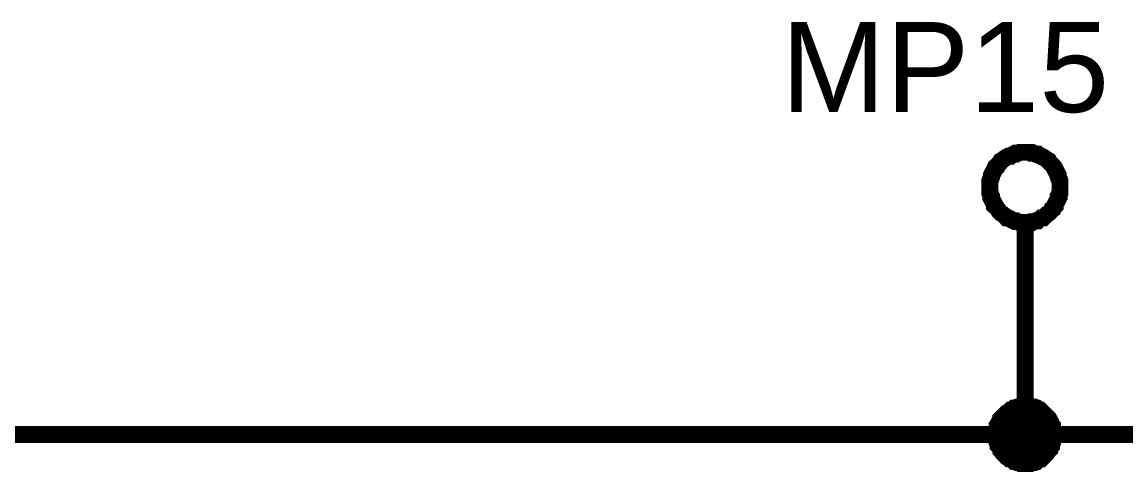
# Model space of a CAD drawing. Header units: millimetres. Extents: x -2024 to 917, y -725 to 13.
# Drawn here: x 406.88 to 426.39, y -156.94 to -149 of the extents above; entities that cross this region are included whole.
import ezdxf

# ---------------------------------------------------------------- set-up
doc = ezdxf.new("R2010")
doc.units = ezdxf.units.MM
doc.layers.add('Sheet', color=255, linetype='Continuous')
doc.styles.get("Standard").update_dxf_attribs({"font": 'arial.ttf'})

msp = doc.modelspace()

# ---------------------------------------------------------------- linework, layer by layer
at = {"layer": 'Sheet'}
for points, const_width in [([(423.979, -151.91), (423.979, -151.876), (423.979, -151.843), (423.979, -151.81), (423.996, -151.777), (423.996, -151.761), (424.013, -151.727), (424.013, -151.694), (424.029, -151.661), (424.046, -151.645), (424.062, -151.612), (424.062, -151.595), (424.079, -151.562), (424.112, -151.545), (424.128, -151.512), (424.145, -151.496), (424.162, -151.479), (424.178, -151.446), (424.211, -151.429), (424.228, -151.413), (424.261, -151.396), (424.277, -151.38), (424.31, -151.363), (424.344, -151.363), (424.36, -151.347), (424.393, -151.33), (424.426, -151.33), (424.443, -151.313), (424.476, -151.313), (424.509, -151.297), (424.542, -151.297), (424.575, -151.297), (424.608, -151.297)], 0.3), ([(424.608, -151.297), (424.575, -151.297), (424.542, -151.297), (424.509, -151.297), (424.476, -151.313), (424.443, -151.313), (424.426, -151.33), (424.393, -151.33), (424.36, -151.347), (424.344, -151.363), (424.31, -151.363), (424.277, -151.38), (424.261, -151.396), (424.228, -151.413), (424.211, -151.429), (424.178, -151.446), (424.162, -151.479), (424.145, -151.496), (424.128, -151.512), (424.112, -151.545), (424.079, -151.562), (424.062, -151.595), (424.062, -151.612), (424.046, -151.645), (424.029, -151.661), (424.013, -151.694), (424.013, -151.727), (423.996, -151.761), (423.996, -151.777), (423.979, -151.81), (423.979, -151.843), (423.979, -151.876), (423.979, -151.91)], 0.3), ([(424.608, -151.297), (424.642, -151.297), (424.675, -151.297), (424.708, -151.297), (424.724, -151.313), (424.757, -151.313), (424.79, -151.33), (424.824, -151.33), (424.84, -151.347), (424.873, -151.363), (424.89, -151.363), (424.923, -151.38), (424.939, -151.396), (424.973, -151.413), (424.989, -151.429), (425.022, -151.446), (425.039, -151.479), (425.055, -151.496), (425.072, -151.512), (425.105, -151.545), (425.121, -151.562), (425.138, -151.595), (425.138, -151.612), (425.155, -151.645), (425.171, -151.661), (425.188, -151.694), (425.188, -151.727), (425.204, -151.761), (425.204, -151.777), (425.221, -151.81), (425.221, -151.843), (425.221, -151.876), (425.221, -151.91)], 0.3), ([(425.221, -151.91), (425.221, -151.876), (425.221, -151.843), (425.221, -151.81), (425.204, -151.777), (425.204, -151.761), (425.188, -151.727), (425.188, -151.694), (425.171, -151.661), (425.155, -151.645), (425.138, -151.612), (425.138, -151.595), (425.121, -151.562), (425.105, -151.545), (425.072, -151.512), (425.055, -151.496), (425.039, -151.479), (425.022, -151.446), (424.989, -151.429), (424.973, -151.413), (424.939, -151.396), (424.923, -151.38), (424.89, -151.363), (424.873, -151.363), (424.84, -151.347), (424.824, -151.33), (424.79, -151.33), (424.757, -151.313), (424.724, -151.313), (424.708, -151.297), (424.675, -151.297), (424.642, -151.297), (424.608, -151.297)], 0.3), ([(424.608, -152.539), (424.575, -152.539), (424.542, -152.539), (424.509, -152.539), (424.476, -152.522), (424.443, -152.522), (424.426, -152.506), (424.393, -152.506), (424.36, -152.489), (424.344, -152.473), (424.31, -152.456), (424.277, -152.456), (424.261, -152.439), (424.228, -152.406), (424.211, -152.39), (424.178, -152.373), (424.162, -152.357), (424.145, -152.34), (424.128, -152.307), (424.112, -152.29), (424.079, -152.257), (424.062, -152.241), (424.062, -152.208), (424.046, -152.175), (424.029, -152.158), (424.013, -152.125), (424.013, -152.092), (423.996, -152.075), (423.996, -152.042), (423.979, -152.009), (423.979, -151.976), (423.979, -151.943), (423.979, -151.91)], 0.3), ([(423.979, -151.91), (423.979, -151.91)], 0.3), ([(423.979, -151.91), (423.979, -151.943), (423.979, -151.976), (423.979, -152.009), (423.996, -152.042), (423.996, -152.075), (424.013, -152.092), (424.013, -152.125), (424.029, -152.158), (424.046, -152.175), (424.062, -152.208), (424.062, -152.241), (424.079, -152.257), (424.112, -152.29), (424.128, -152.307), (424.145, -152.34), (424.162, -152.357), (424.178, -152.373), (424.211, -152.39), (424.228, -152.406), (424.261, -152.439), (424.277, -152.456), (424.31, -152.456), (424.344, -152.473), (424.36, -152.489), (424.393, -152.506), (424.426, -152.506), (424.443, -152.522), (424.476, -152.522), (424.509, -152.539), (424.542, -152.539), (424.575, -152.539), (424.608, -152.539)], 0.3), ([(425.221, -151.91), (425.221, -151.943), (425.221, -151.976), (425.221, -152.009), (425.204, -152.042), (425.204, -152.075), (425.188, -152.092), (425.188, -152.125), (425.171, -152.158), (425.155, -152.175), (425.138, -152.208), (425.138, -152.241), (425.121, -152.257), (425.105, -152.29), (425.072, -152.307), (425.055, -152.34), (425.039, -152.357), (425.022, -152.373), (424.989, -152.39), (424.973, -152.406), (424.939, -152.439), (424.923, -152.456), (424.89, -152.456), (424.873, -152.473), (424.84, -152.489), (424.824, -152.506), (424.79, -152.506), (424.757, -152.522), (424.724, -152.522), (424.708, -152.539), (424.675, -152.539), (424.642, -152.539), (424.608, -152.539)], 0.3), ([(424.608, -152.539), (424.642, -152.539), (424.675, -152.539), (424.708, -152.539), (424.724, -152.522), (424.757, -152.522), (424.79, -152.506), (424.824, -152.506), (424.84, -152.489), (424.873, -152.473), (424.89, -152.456), (424.923, -152.456), (424.939, -152.439), (424.973, -152.406), (424.989, -152.39), (425.022, -152.373), (425.039, -152.357), (425.055, -152.34), (425.072, -152.307), (425.105, -152.29), (425.121, -152.257), (425.138, -152.241), (425.138, -152.208), (425.155, -152.175), (425.171, -152.158), (425.188, -152.125), (425.188, -152.092), (425.204, -152.075), (425.204, -152.042), (425.221, -152.009), (425.221, -151.976), (425.221, -151.943), (425.221, -151.91)], 0.3), ([(425.221, -151.91), (425.221, -151.91), (425.221, -151.91), (425.221, -151.91), (425.221, -151.91), (425.221, -151.91), (425.221, -151.91), (425.221, -151.91), (425.221, -151.91), (425.221, -151.91), (425.221, -151.91), (425.221, -151.91), (425.221, -151.91), (425.221, -151.91), (425.221, -151.91), (425.221, -151.91), (425.221, -151.91), (425.221, -151.91), (425.221, -151.91), (425.221, -151.91), (425.221, -151.91), (425.221, -151.91), (425.221, -151.91), (425.221, -151.91), (425.221, -151.91), (425.221, -151.91), (425.221, -151.91), (425.221, -151.91), (425.221, -151.91), (425.221, -151.91), (425.221, -151.91), (425.221, -151.91), (425.221, -151.91)], 0.3), ([(425.221, -151.91), (425.221, -151.91)], 0.3), ([(424.608, -152.539), (424.608, -153.797)], 0.3), ([(424.608, -156.281), (424.608, -153.797)], 0.3), ([(424.095, -156.281), (424.095, -156.265), (424.095, -156.231), (424.095, -156.215), (424.112, -156.182), (424.112, -156.165), (424.112, -156.132), (424.128, -156.116), (424.128, -156.099), (424.145, -156.066), (424.162, -156.049), (424.178, -156.033), (424.178, -156), (424.195, -155.983), (424.211, -155.967), (424.228, -155.95), (424.244, -155.933), (424.261, -155.917), (424.277, -155.9), (424.31, -155.884), (424.327, -155.867), (424.344, -155.851), (424.36, -155.851), (424.393, -155.834), (424.41, -155.817), (424.426, -155.817), (424.459, -155.801), (424.476, -155.801), (424.509, -155.801), (424.526, -155.784), (424.559, -155.784), (424.575, -155.784), (424.608, -155.784)], 0.3), ([(424.095, -156.281), (424.095, -156.265), (424.095, -156.231), (424.095, -156.215), (424.112, -156.182), (424.112, -156.165), (424.112, -156.132), (424.128, -156.116), (424.128, -156.099), (424.145, -156.066), (424.162, -156.049), (424.178, -156.033), (424.178, -156), (424.195, -155.983), (424.211, -155.967), (424.228, -155.95), (424.244, -155.933), (424.261, -155.917), (424.277, -155.9), (424.31, -155.884), (424.327, -155.867), (424.344, -155.851), (424.36, -155.851), (424.393, -155.834), (424.41, -155.817), (424.426, -155.817), (424.459, -155.801), (424.476, -155.801), (424.509, -155.801), (424.526, -155.784), (424.559, -155.784), (424.575, -155.784), (424.608, -155.784)], 0.3), ([(424.095, -156.281), (424.095, -156.265), (424.095, -156.231), (424.095, -156.215), (424.112, -156.182), (424.112, -156.165), (424.112, -156.132), (424.128, -156.116), (424.128, -156.099), (424.145, -156.066), (424.162, -156.049), (424.178, -156.033), (424.178, -156), (424.195, -155.983), (424.211, -155.967), (424.228, -155.95), (424.244, -155.933), (424.261, -155.917), (424.277, -155.9), (424.31, -155.884), (424.327, -155.867), (424.344, -155.851), (424.36, -155.851), (424.393, -155.834), (424.41, -155.817), (424.426, -155.817), (424.459, -155.801), (424.476, -155.801), (424.509, -155.801), (424.526, -155.784), (424.559, -155.784), (424.575, -155.784), (424.608, -155.784)], 0.3), ([(424.095, -156.281), (424.095, -156.265), (424.095, -156.231), (424.095, -156.215), (424.112, -156.182), (424.112, -156.165), (424.112, -156.132), (424.128, -156.116), (424.128, -156.099), (424.145, -156.066), (424.162, -156.049), (424.178, -156.033), (424.178, -156), (424.195, -155.983), (424.211, -155.967), (424.228, -155.95), (424.244, -155.933), (424.261, -155.917), (424.277, -155.9), (424.31, -155.884), (424.327, -155.867), (424.344, -155.851), (424.36, -155.851), (424.393, -155.834), (424.41, -155.817), (424.426, -155.817), (424.459, -155.801), (424.476, -155.801), (424.509, -155.801), (424.526, -155.784), (424.559, -155.784), (424.575, -155.784), (424.608, -155.784)], 0.3), ([(424.095, -156.281), (424.095, -156.265), (424.095, -156.231), (424.095, -156.215), (424.112, -156.182), (424.112, -156.165), (424.112, -156.132), (424.128, -156.116), (424.128, -156.099), (424.145, -156.066), (424.162, -156.049), (424.178, -156.033), (424.178, -156), (424.195, -155.983), (424.211, -155.967), (424.228, -155.95), (424.244, -155.933), (424.261, -155.917), (424.277, -155.9), (424.31, -155.884), (424.327, -155.867), (424.344, -155.851), (424.36, -155.851), (424.393, -155.834), (424.41, -155.817), (424.426, -155.817), (424.459, -155.801), (424.476, -155.801), (424.509, -155.801), (424.526, -155.784), (424.559, -155.784), (424.575, -155.784), (424.608, -155.784)], 0.0991), ([(424.095, -156.281), (424.095, -156.265), (424.095, -156.231), (424.095, -156.215), (424.112, -156.182), (424.112, -156.165), (424.112, -156.132), (424.128, -156.116), (424.128, -156.099), (424.145, -156.066), (424.162, -156.049), (424.178, -156.033), (424.178, -156), (424.195, -155.983), (424.211, -155.967), (424.228, -155.95), (424.244, -155.933), (424.261, -155.917), (424.277, -155.9), (424.31, -155.884), (424.327, -155.867), (424.344, -155.851), (424.36, -155.851), (424.393, -155.834), (424.41, -155.817), (424.426, -155.817), (424.459, -155.801), (424.476, -155.801), (424.509, -155.801), (424.526, -155.784), (424.559, -155.784), (424.575, -155.784), (424.608, -155.784)], 0.0991), ([(424.095, -156.281), (424.095, -156.265), (424.095, -156.231), (424.095, -156.215), (424.112, -156.182), (424.112, -156.165), (424.112, -156.132), (424.128, -156.116), (424.128, -156.099), (424.145, -156.066), (424.162, -156.049), (424.178, -156.033), (424.178, -156), (424.195, -155.983), (424.211, -155.967), (424.228, -155.95), (424.244, -155.933), (424.261, -155.917), (424.277, -155.9), (424.31, -155.884), (424.327, -155.867), (424.344, -155.851), (424.36, -155.851), (424.393, -155.834), (424.41, -155.817), (424.426, -155.817), (424.459, -155.801), (424.476, -155.801), (424.509, -155.801), (424.526, -155.784), (424.559, -155.784), (424.575, -155.784), (424.608, -155.784)], 0.0991), ([(424.095, -156.281), (424.095, -156.265), (424.095, -156.231), (424.095, -156.215), (424.112, -156.182), (424.112, -156.165), (424.112, -156.132), (424.128, -156.116), (424.128, -156.099), (424.145, -156.066), (424.162, -156.049), (424.178, -156.033), (424.178, -156), (424.195, -155.983), (424.211, -155.967), (424.228, -155.95), (424.244, -155.933), (424.261, -155.917), (424.277, -155.9), (424.31, -155.884), (424.327, -155.867), (424.344, -155.851), (424.36, -155.851), (424.393, -155.834), (424.41, -155.817), (424.426, -155.817), (424.459, -155.801), (424.476, -155.801), (424.509, -155.801), (424.526, -155.784), (424.559, -155.784), (424.575, -155.784), (424.608, -155.784)], 0.0991), ([(424.608, -155.784), (424.608, -155.784)], 0.3), ([(424.608, -155.784), (424.642, -155.784), (424.658, -155.784), (424.691, -155.784), (424.708, -155.801), (424.741, -155.801), (424.757, -155.801), (424.774, -155.817), (424.807, -155.817), (424.824, -155.834), (424.84, -155.851), (424.873, -155.851), (424.89, -155.867), (424.906, -155.884), (424.923, -155.9), (424.939, -155.917), (424.956, -155.933), (424.973, -155.95), (424.989, -155.967), (425.006, -155.983), (425.022, -156), (425.039, -156.033), (425.039, -156.049), (425.055, -156.066), (425.072, -156.099), (425.072, -156.116), (425.088, -156.132), (425.088, -156.165), (425.088, -156.182), (425.105, -156.215), (425.105, -156.231), (425.105, -156.265), (425.105, -156.281)], 0.3), ([(424.608, -155.784), (424.608, -155.784)], 0.3), ([(424.608, -155.784), (424.642, -155.784), (424.658, -155.784), (424.691, -155.784), (424.708, -155.801), (424.741, -155.801), (424.757, -155.801), (424.774, -155.817), (424.807, -155.817), (424.824, -155.834), (424.84, -155.851), (424.873, -155.851), (424.89, -155.867), (424.906, -155.884), (424.923, -155.9), (424.939, -155.917), (424.956, -155.933), (424.973, -155.95), (424.989, -155.967), (425.006, -155.983), (425.022, -156), (425.039, -156.033), (425.039, -156.049), (425.055, -156.066), (425.072, -156.099), (425.072, -156.116), (425.088, -156.132), (425.088, -156.165), (425.088, -156.182), (425.105, -156.215), (425.105, -156.231), (425.105, -156.265), (425.105, -156.281)], 0.3), ([(424.608, -155.784), (424.608, -155.784)], 0.3), ([(424.608, -155.784), (424.642, -155.784), (424.658, -155.784), (424.691, -155.784), (424.708, -155.801), (424.741, -155.801), (424.757, -155.801), (424.774, -155.817), (424.807, -155.817), (424.824, -155.834), (424.84, -155.851), (424.873, -155.851), (424.89, -155.867), (424.906, -155.884), (424.923, -155.9), (424.939, -155.917), (424.956, -155.933), (424.973, -155.95), (424.989, -155.967), (425.006, -155.983), (425.022, -156), (425.039, -156.033), (425.039, -156.049), (425.055, -156.066), (425.072, -156.099), (425.072, -156.116), (425.088, -156.132), (425.088, -156.165), (425.088, -156.182), (425.105, -156.215), (425.105, -156.231), (425.105, -156.265), (425.105, -156.281)], 0.3), ([(424.608, -155.784), (424.608, -155.784)], 0.3), ([(424.608, -155.784), (424.642, -155.784), (424.658, -155.784), (424.691, -155.784), (424.708, -155.801), (424.741, -155.801), (424.757, -155.801), (424.774, -155.817), (424.807, -155.817), (424.824, -155.834), (424.84, -155.851), (424.873, -155.851), (424.89, -155.867), (424.906, -155.884), (424.923, -155.9), (424.939, -155.917), (424.956, -155.933), (424.973, -155.95), (424.989, -155.967), (425.006, -155.983), (425.022, -156), (425.039, -156.033), (425.039, -156.049), (425.055, -156.066), (425.072, -156.099), (425.072, -156.116), (425.088, -156.132), (425.088, -156.165), (425.088, -156.182), (425.105, -156.215), (425.105, -156.231), (425.105, -156.265), (425.105, -156.281)], 0.3), ([(424.608, -155.784), (424.608, -155.784)], 0.0991), ([(424.608, -155.784), (424.642, -155.784), (424.658, -155.784), (424.691, -155.784), (424.708, -155.801), (424.741, -155.801), (424.757, -155.801), (424.774, -155.817), (424.807, -155.817), (424.824, -155.834), (424.84, -155.851), (424.873, -155.851), (424.89, -155.867), (424.906, -155.884), (424.923, -155.9), (424.939, -155.917), (424.956, -155.933), (424.973, -155.95), (424.989, -155.967), (425.006, -155.983), (425.022, -156), (425.039, -156.033), (425.039, -156.049), (425.055, -156.066), (425.072, -156.099), (425.072, -156.116), (425.088, -156.132), (425.088, -156.165), (425.088, -156.182), (425.105, -156.215), (425.105, -156.231), (425.105, -156.265), (425.105, -156.281)], 0.0991), ([(424.608, -155.784), (424.608, -155.784)], 0.0991), ([(424.608, -155.784), (424.642, -155.784), (424.658, -155.784), (424.691, -155.784), (424.708, -155.801), (424.741, -155.801), (424.757, -155.801), (424.774, -155.817), (424.807, -155.817), (424.824, -155.834), (424.84, -155.851), (424.873, -155.851), (424.89, -155.867), (424.906, -155.884), (424.923, -155.9), (424.939, -155.917), (424.956, -155.933), (424.973, -155.95), (424.989, -155.967), (425.006, -155.983), (425.022, -156), (425.039, -156.033), (425.039, -156.049), (425.055, -156.066), (425.072, -156.099), (425.072, -156.116), (425.088, -156.132), (425.088, -156.165), (425.088, -156.182), (425.105, -156.215), (425.105, -156.231), (425.105, -156.265), (425.105, -156.281)], 0.0991), ([(424.608, -155.784), (424.608, -155.784)], 0.0991), ([(424.608, -155.784), (424.642, -155.784), (424.658, -155.784), (424.691, -155.784), (424.708, -155.801), (424.741, -155.801), (424.757, -155.801), (424.774, -155.817), (424.807, -155.817), (424.824, -155.834), (424.84, -155.851), (424.873, -155.851), (424.89, -155.867), (424.906, -155.884), (424.923, -155.9), (424.939, -155.917), (424.956, -155.933), (424.973, -155.95), (424.989, -155.967), (425.006, -155.983), (425.022, -156), (425.039, -156.033), (425.039, -156.049), (425.055, -156.066), (425.072, -156.099), (425.072, -156.116), (425.088, -156.132), (425.088, -156.165), (425.088, -156.182), (425.105, -156.215), (425.105, -156.231), (425.105, -156.265), (425.105, -156.281)], 0.0991), ([(424.608, -155.784), (424.608, -155.784)], 0.0991), ([(424.608, -155.784), (424.642, -155.784), (424.658, -155.784), (424.691, -155.784), (424.708, -155.801), (424.741, -155.801), (424.757, -155.801), (424.774, -155.817), (424.807, -155.817), (424.824, -155.834), (424.84, -155.851), (424.873, -155.851), (424.89, -155.867), (424.906, -155.884), (424.923, -155.9), (424.939, -155.917), (424.956, -155.933), (424.973, -155.95), (424.989, -155.967), (425.006, -155.983), (425.022, -156), (425.039, -156.033), (425.039, -156.049), (425.055, -156.066), (425.072, -156.099), (425.072, -156.116), (425.088, -156.132), (425.088, -156.165), (425.088, -156.182), (425.105, -156.215), (425.105, -156.231), (425.105, -156.265), (425.105, -156.281)], 0.0991), ([(402.115, -156.281), (424.608, -156.281), (499.568, -156.281), (509.565, -156.281), (557.034, -156.281)], 0.3), ([(424.608, -156.794), (424.575, -156.794), (424.559, -156.794), (424.526, -156.794), (424.509, -156.778), (424.476, -156.778), (424.459, -156.778), (424.426, -156.761), (424.41, -156.761), (424.393, -156.745), (424.36, -156.728), (424.344, -156.712), (424.327, -156.712), (424.31, -156.695), (424.277, -156.679), (424.261, -156.662), (424.244, -156.645), (424.228, -156.629), (424.211, -156.612), (424.195, -156.579), (424.178, -156.563), (424.178, -156.546), (424.162, -156.53), (424.145, -156.496), (424.128, -156.48), (424.128, -156.463), (424.112, -156.43), (424.112, -156.414), (424.112, -156.38), (424.095, -156.364), (424.095, -156.331), (424.095, -156.314), (424.095, -156.281)], 0.3), ([(424.095, -156.281), (424.095, -156.281)], 0.3), ([(424.608, -156.794), (424.575, -156.794), (424.559, -156.794), (424.526, -156.794), (424.509, -156.778), (424.476, -156.778), (424.459, -156.778), (424.426, -156.761), (424.41, -156.761), (424.393, -156.745), (424.36, -156.728), (424.344, -156.712), (424.327, -156.712), (424.31, -156.695), (424.277, -156.679), (424.261, -156.662), (424.244, -156.645), (424.228, -156.629), (424.211, -156.612), (424.195, -156.579), (424.178, -156.563), (424.178, -156.546), (424.162, -156.53), (424.145, -156.496), (424.128, -156.48), (424.128, -156.463), (424.112, -156.43), (424.112, -156.414), (424.112, -156.38), (424.095, -156.364), (424.095, -156.331), (424.095, -156.314), (424.095, -156.281)], 0.3), ([(424.095, -156.281), (424.095, -156.281)], 0.3), ([(424.608, -156.794), (424.575, -156.794), (424.559, -156.794), (424.526, -156.794), (424.509, -156.778), (424.476, -156.778), (424.459, -156.778), (424.426, -156.761), (424.41, -156.761), (424.393, -156.745), (424.36, -156.728), (424.344, -156.712), (424.327, -156.712), (424.31, -156.695), (424.277, -156.679), (424.261, -156.662), (424.244, -156.645), (424.228, -156.629), (424.211, -156.612), (424.195, -156.579), (424.178, -156.563), (424.178, -156.546), (424.162, -156.53), (424.145, -156.496), (424.128, -156.48), (424.128, -156.463), (424.112, -156.43), (424.112, -156.414), (424.112, -156.38), (424.095, -156.364), (424.095, -156.331), (424.095, -156.314), (424.095, -156.281)], 0.3), ([(424.095, -156.281), (424.095, -156.281)], 0.3), ([(424.608, -156.794), (424.575, -156.794), (424.559, -156.794), (424.526, -156.794), (424.509, -156.778), (424.476, -156.778), (424.459, -156.778), (424.426, -156.761), (424.41, -156.761), (424.393, -156.745), (424.36, -156.728), (424.344, -156.712), (424.327, -156.712), (424.31, -156.695), (424.277, -156.679), (424.261, -156.662), (424.244, -156.645), (424.228, -156.629), (424.211, -156.612), (424.195, -156.579), (424.178, -156.563), (424.178, -156.546), (424.162, -156.53), (424.145, -156.496), (424.128, -156.48), (424.128, -156.463), (424.112, -156.43), (424.112, -156.414), (424.112, -156.38), (424.095, -156.364), (424.095, -156.331), (424.095, -156.314), (424.095, -156.281)], 0.3), ([(424.095, -156.281), (424.095, -156.281)], 0.3), ([(425.105, -156.281), (425.105, -156.314), (425.105, -156.331), (425.105, -156.364), (425.088, -156.38), (425.088, -156.414), (425.088, -156.43), (425.072, -156.463), (425.072, -156.48), (425.055, -156.496), (425.039, -156.53), (425.039, -156.546), (425.022, -156.563), (425.006, -156.579), (424.989, -156.612), (424.973, -156.629), (424.956, -156.645), (424.939, -156.662), (424.923, -156.679), (424.906, -156.695), (424.89, -156.712), (424.873, -156.712), (424.84, -156.728), (424.824, -156.745), (424.807, -156.761), (424.774, -156.761), (424.757, -156.778), (424.741, -156.778), (424.708, -156.778), (424.691, -156.794), (424.658, -156.794), (424.642, -156.794), (424.608, -156.794)], 0.3), ([(425.105, -156.281), (425.105, -156.314), (425.105, -156.331), (425.105, -156.364), (425.088, -156.38), (425.088, -156.414), (425.088, -156.43), (425.072, -156.463), (425.072, -156.48), (425.055, -156.496), (425.039, -156.53), (425.039, -156.546), (425.022, -156.563), (425.006, -156.579), (424.989, -156.612), (424.973, -156.629), (424.956, -156.645), (424.939, -156.662), (424.923, -156.679), (424.906, -156.695), (424.89, -156.712), (424.873, -156.712), (424.84, -156.728), (424.824, -156.745), (424.807, -156.761), (424.774, -156.761), (424.757, -156.778), (424.741, -156.778), (424.708, -156.778), (424.691, -156.794), (424.658, -156.794), (424.642, -156.794), (424.608, -156.794)], 0.3), ([(425.105, -156.281), (425.105, -156.314), (425.105, -156.331), (425.105, -156.364), (425.088, -156.38), (425.088, -156.414), (425.088, -156.43), (425.072, -156.463), (425.072, -156.48), (425.055, -156.496), (425.039, -156.53), (425.039, -156.546), (425.022, -156.563), (425.006, -156.579), (424.989, -156.612), (424.973, -156.629), (424.956, -156.645), (424.939, -156.662), (424.923, -156.679), (424.906, -156.695), (424.89, -156.712), (424.873, -156.712), (424.84, -156.728), (424.824, -156.745), (424.807, -156.761), (424.774, -156.761), (424.757, -156.778), (424.741, -156.778), (424.708, -156.778), (424.691, -156.794), (424.658, -156.794), (424.642, -156.794), (424.608, -156.794)], 0.3), ([(425.105, -156.281), (425.105, -156.314), (425.105, -156.331), (425.105, -156.364), (425.088, -156.38), (425.088, -156.414), (425.088, -156.43), (425.072, -156.463), (425.072, -156.48), (425.055, -156.496), (425.039, -156.53), (425.039, -156.546), (425.022, -156.563), (425.006, -156.579), (424.989, -156.612), (424.973, -156.629), (424.956, -156.645), (424.939, -156.662), (424.923, -156.679), (424.906, -156.695), (424.89, -156.712), (424.873, -156.712), (424.84, -156.728), (424.824, -156.745), (424.807, -156.761), (424.774, -156.761), (424.757, -156.778), (424.741, -156.778), (424.708, -156.778), (424.691, -156.794), (424.658, -156.794), (424.642, -156.794), (424.608, -156.794)], 0.3), ([(425.105, -156.281), (425.105, -156.281), (425.105, -156.281), (425.105, -156.281), (425.105, -156.281), (425.105, -156.281), (425.105, -156.281), (425.105, -156.281), (425.105, -156.281), (425.105, -156.281), (425.105, -156.281), (425.105, -156.281), (425.105, -156.281), (425.105, -156.281), (425.105, -156.281), (425.105, -156.281), (425.105, -156.281), (425.105, -156.281), (425.105, -156.281), (425.105, -156.281), (425.105, -156.281), (425.105, -156.281), (425.105, -156.281), (425.105, -156.281), (425.105, -156.281), (425.105, -156.281), (425.105, -156.281), (425.105, -156.281), (425.105, -156.281), (425.105, -156.281), (425.105, -156.281), (425.105, -156.281), (425.105, -156.281)], 0.3), ([(425.105, -156.281), (425.105, -156.281)], 0.3), ([(425.105, -156.281), (425.105, -156.281), (425.105, -156.281), (425.105, -156.281), (425.105, -156.281), (425.105, -156.281), (425.105, -156.281), (425.105, -156.281), (425.105, -156.281), (425.105, -156.281), (425.105, -156.281), (425.105, -156.281), (425.105, -156.281), (425.105, -156.281), (425.105, -156.281), (425.105, -156.281), (425.105, -156.281), (425.105, -156.281), (425.105, -156.281), (425.105, -156.281), (425.105, -156.281), (425.105, -156.281), (425.105, -156.281), (425.105, -156.281), (425.105, -156.281), (425.105, -156.281), (425.105, -156.281), (425.105, -156.281), (425.105, -156.281), (425.105, -156.281), (425.105, -156.281), (425.105, -156.281), (425.105, -156.281)], 0.3), ([(425.105, -156.281), (425.105, -156.281)], 0.3), ([(425.105, -156.281), (425.105, -156.281), (425.105, -156.281), (425.105, -156.281), (425.105, -156.281), (425.105, -156.281), (425.105, -156.281), (425.105, -156.281), (425.105, -156.281), (425.105, -156.281), (425.105, -156.281), (425.105, -156.281), (425.105, -156.281), (425.105, -156.281), (425.105, -156.281), (425.105, -156.281), (425.105, -156.281), (425.105, -156.281), (425.105, -156.281), (425.105, -156.281), (425.105, -156.281), (425.105, -156.281), (425.105, -156.281), (425.105, -156.281), (425.105, -156.281), (425.105, -156.281), (425.105, -156.281), (425.105, -156.281), (425.105, -156.281), (425.105, -156.281), (425.105, -156.281), (425.105, -156.281), (425.105, -156.281)], 0.3), ([(425.105, -156.281), (425.105, -156.281)], 0.3), ([(425.105, -156.281), (425.105, -156.281), (425.105, -156.281), (425.105, -156.281), (425.105, -156.281), (425.105, -156.281), (425.105, -156.281), (425.105, -156.281), (425.105, -156.281), (425.105, -156.281), (425.105, -156.281), (425.105, -156.281), (425.105, -156.281), (425.105, -156.281), (425.105, -156.281), (425.105, -156.281), (425.105, -156.281), (425.105, -156.281), (425.105, -156.281), (425.105, -156.281), (425.105, -156.281), (425.105, -156.281), (425.105, -156.281), (425.105, -156.281), (425.105, -156.281), (425.105, -156.281), (425.105, -156.281), (425.105, -156.281), (425.105, -156.281), (425.105, -156.281), (425.105, -156.281), (425.105, -156.281), (425.105, -156.281)], 0.3), ([(425.105, -156.281), (425.105, -156.281)], 0.3), ([(424.608, -156.794), (424.575, -156.794), (424.559, -156.794), (424.526, -156.794), (424.509, -156.778), (424.476, -156.778), (424.459, -156.778), (424.426, -156.761), (424.41, -156.761), (424.393, -156.745), (424.36, -156.728), (424.344, -156.712), (424.327, -156.712), (424.31, -156.695), (424.277, -156.679), (424.261, -156.662), (424.244, -156.645), (424.228, -156.629), (424.211, -156.612), (424.195, -156.579), (424.178, -156.563), (424.178, -156.546), (424.162, -156.53), (424.145, -156.496), (424.128, -156.48), (424.128, -156.463), (424.112, -156.43), (424.112, -156.414), (424.112, -156.38), (424.095, -156.364), (424.095, -156.331), (424.095, -156.314), (424.095, -156.281)], 0.0991), ([(424.095, -156.281), (424.095, -156.281)], 0.0991), ([(424.608, -156.794), (424.575, -156.794), (424.559, -156.794), (424.526, -156.794), (424.509, -156.778), (424.476, -156.778), (424.459, -156.778), (424.426, -156.761), (424.41, -156.761), (424.393, -156.745), (424.36, -156.728), (424.344, -156.712), (424.327, -156.712), (424.31, -156.695), (424.277, -156.679), (424.261, -156.662), (424.244, -156.645), (424.228, -156.629), (424.211, -156.612), (424.195, -156.579), (424.178, -156.563), (424.178, -156.546), (424.162, -156.53), (424.145, -156.496), (424.128, -156.48), (424.128, -156.463), (424.112, -156.43), (424.112, -156.414), (424.112, -156.38), (424.095, -156.364), (424.095, -156.331), (424.095, -156.314), (424.095, -156.281)], 0.0991), ([(424.095, -156.281), (424.095, -156.281)], 0.0991), ([(424.608, -156.794), (424.575, -156.794), (424.559, -156.794), (424.526, -156.794), (424.509, -156.778), (424.476, -156.778), (424.459, -156.778), (424.426, -156.761), (424.41, -156.761), (424.393, -156.745), (424.36, -156.728), (424.344, -156.712), (424.327, -156.712), (424.31, -156.695), (424.277, -156.679), (424.261, -156.662), (424.244, -156.645), (424.228, -156.629), (424.211, -156.612), (424.195, -156.579), (424.178, -156.563), (424.178, -156.546), (424.162, -156.53), (424.145, -156.496), (424.128, -156.48), (424.128, -156.463), (424.112, -156.43), (424.112, -156.414), (424.112, -156.38), (424.095, -156.364), (424.095, -156.331), (424.095, -156.314), (424.095, -156.281)], 0.0991), ([(424.095, -156.281), (424.095, -156.281)], 0.0991), ([(424.608, -156.794), (424.575, -156.794), (424.559, -156.794), (424.526, -156.794), (424.509, -156.778), (424.476, -156.778), (424.459, -156.778), (424.426, -156.761), (424.41, -156.761), (424.393, -156.745), (424.36, -156.728), (424.344, -156.712), (424.327, -156.712), (424.31, -156.695), (424.277, -156.679), (424.261, -156.662), (424.244, -156.645), (424.228, -156.629), (424.211, -156.612), (424.195, -156.579), (424.178, -156.563), (424.178, -156.546), (424.162, -156.53), (424.145, -156.496), (424.128, -156.48), (424.128, -156.463), (424.112, -156.43), (424.112, -156.414), (424.112, -156.38), (424.095, -156.364), (424.095, -156.331), (424.095, -156.314), (424.095, -156.281)], 0.0991), ([(424.095, -156.281), (424.095, -156.281)], 0.0991), ([(425.105, -156.281), (425.105, -156.314), (425.105, -156.331), (425.105, -156.364), (425.088, -156.38), (425.088, -156.414), (425.088, -156.43), (425.072, -156.463), (425.072, -156.48), (425.055, -156.496), (425.039, -156.53), (425.039, -156.546), (425.022, -156.563), (425.006, -156.579), (424.989, -156.612), (424.973, -156.629), (424.956, -156.645), (424.939, -156.662), (424.923, -156.679), (424.906, -156.695), (424.89, -156.712), (424.873, -156.712), (424.84, -156.728), (424.824, -156.745), (424.807, -156.761), (424.774, -156.761), (424.757, -156.778), (424.741, -156.778), (424.708, -156.778), (424.691, -156.794), (424.658, -156.794), (424.642, -156.794), (424.608, -156.794)], 0.0991), ([(425.105, -156.281), (425.105, -156.314), (425.105, -156.331), (425.105, -156.364), (425.088, -156.38), (425.088, -156.414), (425.088, -156.43), (425.072, -156.463), (425.072, -156.48), (425.055, -156.496), (425.039, -156.53), (425.039, -156.546), (425.022, -156.563), (425.006, -156.579), (424.989, -156.612), (424.973, -156.629), (424.956, -156.645), (424.939, -156.662), (424.923, -156.679), (424.906, -156.695), (424.89, -156.712), (424.873, -156.712), (424.84, -156.728), (424.824, -156.745), (424.807, -156.761), (424.774, -156.761), (424.757, -156.778), (424.741, -156.778), (424.708, -156.778), (424.691, -156.794), (424.658, -156.794), (424.642, -156.794), (424.608, -156.794)], 0.0991), ([(425.105, -156.281), (425.105, -156.314), (425.105, -156.331), (425.105, -156.364), (425.088, -156.38), (425.088, -156.414), (425.088, -156.43), (425.072, -156.463), (425.072, -156.48), (425.055, -156.496), (425.039, -156.53), (425.039, -156.546), (425.022, -156.563), (425.006, -156.579), (424.989, -156.612), (424.973, -156.629), (424.956, -156.645), (424.939, -156.662), (424.923, -156.679), (424.906, -156.695), (424.89, -156.712), (424.873, -156.712), (424.84, -156.728), (424.824, -156.745), (424.807, -156.761), (424.774, -156.761), (424.757, -156.778), (424.741, -156.778), (424.708, -156.778), (424.691, -156.794), (424.658, -156.794), (424.642, -156.794), (424.608, -156.794)], 0.0991), ([(425.105, -156.281), (425.105, -156.314), (425.105, -156.331), (425.105, -156.364), (425.088, -156.38), (425.088, -156.414), (425.088, -156.43), (425.072, -156.463), (425.072, -156.48), (425.055, -156.496), (425.039, -156.53), (425.039, -156.546), (425.022, -156.563), (425.006, -156.579), (424.989, -156.612), (424.973, -156.629), (424.956, -156.645), (424.939, -156.662), (424.923, -156.679), (424.906, -156.695), (424.89, -156.712), (424.873, -156.712), (424.84, -156.728), (424.824, -156.745), (424.807, -156.761), (424.774, -156.761), (424.757, -156.778), (424.741, -156.778), (424.708, -156.778), (424.691, -156.794), (424.658, -156.794), (424.642, -156.794), (424.608, -156.794)], 0.0991), ([(425.105, -156.281), (425.105, -156.281), (425.105, -156.281), (425.105, -156.281), (425.105, -156.281), (425.105, -156.281), (425.105, -156.281), (425.105, -156.281), (425.105, -156.281), (425.105, -156.281), (425.105, -156.281), (425.105, -156.281), (425.105, -156.281), (425.105, -156.281), (425.105, -156.281), (425.105, -156.281), (425.105, -156.281), (425.105, -156.281), (425.105, -156.281), (425.105, -156.281), (425.105, -156.281), (425.105, -156.281), (425.105, -156.281), (425.105, -156.281), (425.105, -156.281), (425.105, -156.281), (425.105, -156.281), (425.105, -156.281), (425.105, -156.281), (425.105, -156.281), (425.105, -156.281), (425.105, -156.281), (425.105, -156.281)], 0.0991), ([(425.105, -156.281), (425.105, -156.281)], 0.0991), ([(425.105, -156.281), (425.105, -156.281), (425.105, -156.281), (425.105, -156.281), (425.105, -156.281), (425.105, -156.281), (425.105, -156.281), (425.105, -156.281), (425.105, -156.281), (425.105, -156.281), (425.105, -156.281), (425.105, -156.281), (425.105, -156.281), (425.105, -156.281), (425.105, -156.281), (425.105, -156.281), (425.105, -156.281), (425.105, -156.281), (425.105, -156.281), (425.105, -156.281), (425.105, -156.281), (425.105, -156.281), (425.105, -156.281), (425.105, -156.281), (425.105, -156.281), (425.105, -156.281), (425.105, -156.281), (425.105, -156.281), (425.105, -156.281), (425.105, -156.281), (425.105, -156.281), (425.105, -156.281), (425.105, -156.281)], 0.0991), ([(425.105, -156.281), (425.105, -156.281)], 0.0991), ([(425.105, -156.281), (425.105, -156.281), (425.105, -156.281), (425.105, -156.281), (425.105, -156.281), (425.105, -156.281), (425.105, -156.281), (425.105, -156.281), (425.105, -156.281), (425.105, -156.281), (425.105, -156.281), (425.105, -156.281), (425.105, -156.281), (425.105, -156.281), (425.105, -156.281), (425.105, -156.281), (425.105, -156.281), (425.105, -156.281), (425.105, -156.281), (425.105, -156.281), (425.105, -156.281), (425.105, -156.281), (425.105, -156.281), (425.105, -156.281), (425.105, -156.281), (425.105, -156.281), (425.105, -156.281), (425.105, -156.281), (425.105, -156.281), (425.105, -156.281), (425.105, -156.281), (425.105, -156.281), (425.105, -156.281)], 0.0991), ([(425.105, -156.281), (425.105, -156.281)], 0.0991), ([(425.105, -156.281), (425.105, -156.281), (425.105, -156.281), (425.105, -156.281), (425.105, -156.281), (425.105, -156.281), (425.105, -156.281), (425.105, -156.281), (425.105, -156.281), (425.105, -156.281), (425.105, -156.281), (425.105, -156.281), (425.105, -156.281), (425.105, -156.281), (425.105, -156.281), (425.105, -156.281), (425.105, -156.281), (425.105, -156.281), (425.105, -156.281), (425.105, -156.281), (425.105, -156.281), (425.105, -156.281), (425.105, -156.281), (425.105, -156.281), (425.105, -156.281), (425.105, -156.281), (425.105, -156.281), (425.105, -156.281), (425.105, -156.281), (425.105, -156.281), (425.105, -156.281), (425.105, -156.281), (425.105, -156.281)], 0.0991), ([(425.105, -156.281), (425.105, -156.281)], 0.0991)]:
    msp.add_lwpolyline(points, dxfattribs=dict(at, const_width=const_width))
at = {"layer": 'Sheet', "const_width": 0.508}
msp.add_lwpolyline([(424.335, -156.282, 1), (424.843, -156.282, 1)], format="xyb", close=True, dxfattribs=at)

# ---------------------------------------------------------------- texts
at = {"layer": 'Sheet'}
msp.add_text('MP15', height=1.5897, dxfattribs=at).set_placement((420.289, -150.585))

doc.saveas('drawing.dxf')
